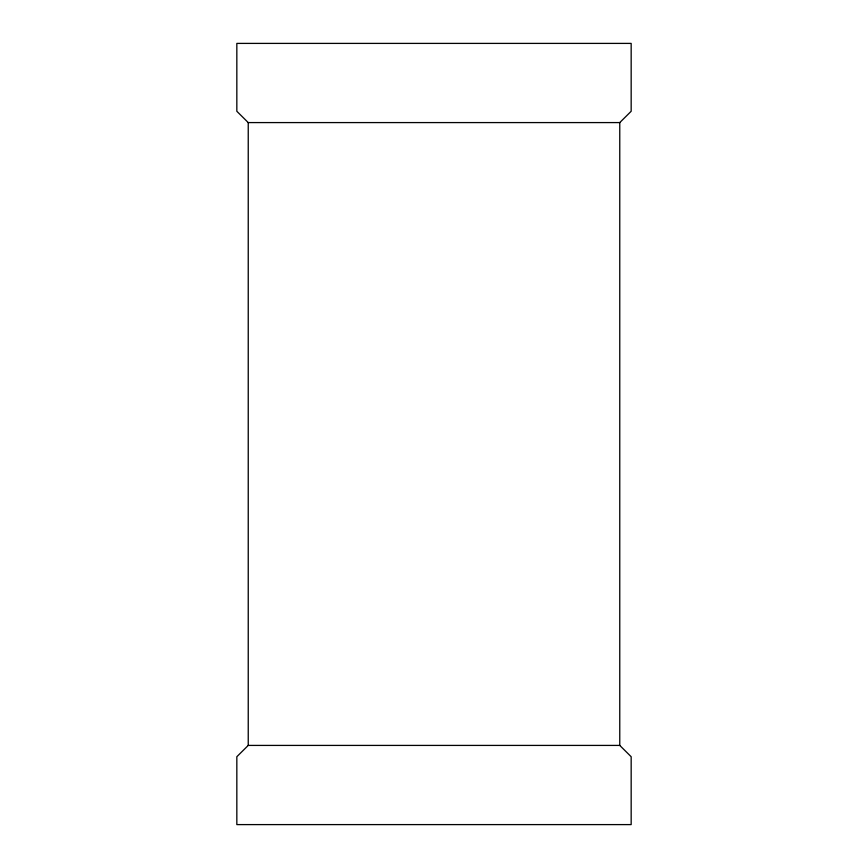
<?xml version="1.0" encoding="UTF-8"?>
<svg xmlns="http://www.w3.org/2000/svg" width="868" height="868" viewBox="0 0 868 868"><rect width="100%" height="100%" fill="white"/><g stroke="black" fill="none" stroke-linecap="round" stroke-linejoin="round"><path stroke-width="1.3" d="M619.763 122.583L631.166 111.278L631.166 43.4L236.834 43.4L236.834 111.278L248.237 122.583L619.763 122.583L619.763 745.417L631.166 756.722L631.166 824.6L236.834 824.6L236.834 756.722L248.237 745.417L619.763 745.417M248.237 122.583L248.237 745.417"/></g></svg>
